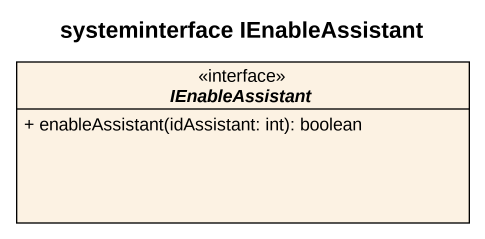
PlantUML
@startuml
title systeminterface IEnableAssistant
hide circle
hide empty members
skinparam classAttributeIconSize 0
interface IEnableAssistant {
  + enableAssistant(idAssistant: int): boolean
}
@enduml
